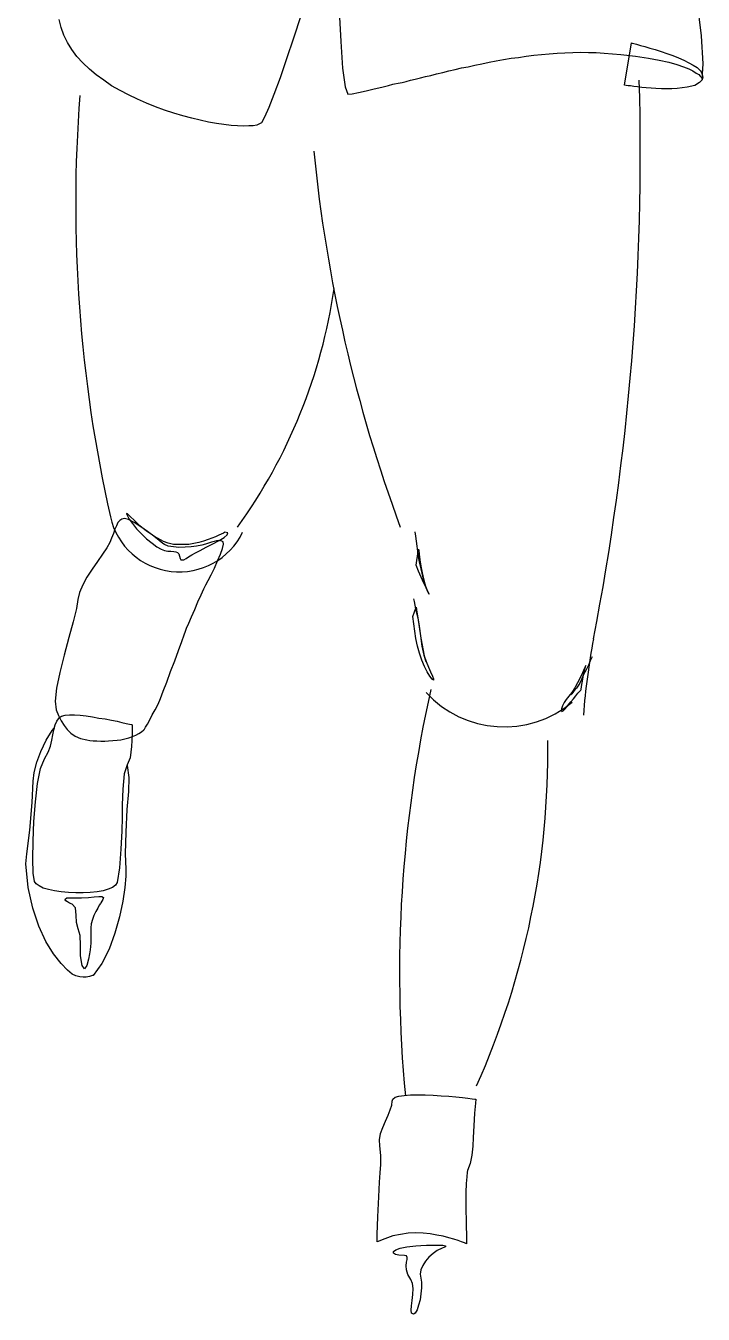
# Model space of a CAD drawing. Extents: x 140.76 to 141.51, y 60.02 to 61.76.
# Drawn here: x 140.873 to 141.295, y 60.017 to 60.82 of the extents above; entities that cross this region are included whole.
import ezdxf

# ---------------------------------------------------------------- set-up
doc = ezdxf.new("R2010")
doc.units = 0
doc.layers.get('0').update_dxf_attribs({"linetype": 'CONTINUOUS'})

msp = doc.modelspace()

# ---------------------------------------------------------------- linework, layer by layer
at = {"linetype": 'CONTINUOUS'}
for points in [[(141.06799, 60.82947), (141.06912, 60.81052), (141.07024, 60.79383), (141.07175, 60.78219), (141.07343, 60.77769), (141.07606, 60.77788), (141.08019, 60.77863), (141.08488, 60.77976), (141.08994, 60.78088), (141.09464, 60.78201), (141.09877, 60.78313), (141.10139, 60.78388), (141.10252, 60.78407), (141.10477, 60.78444), (141.1072, 60.785), (141.10983, 60.78557), (141.11246, 60.78632), (141.11546, 60.78707), (141.11865, 60.78782), (141.12184, 60.78857), (141.12522, 60.78932), (141.12878, 60.79026), (141.13253, 60.7912), (141.13628, 60.79214), (141.14021, 60.79307), (141.14416, 60.79401), (141.14847, 60.79476), (141.15259, 60.7957), (141.15691, 60.79664), (141.16142, 60.79758), (141.16591, 60.79833), (141.17042, 60.79927), (141.17511, 60.80001), (141.1798, 60.80058), (141.18449, 60.80133), (141.18937, 60.80189), (141.19406, 60.80246), (141.19894, 60.80283), (141.20381, 60.8032), (141.20869, 60.8034), (141.21357, 60.80358), (141.21844, 60.80376), (141.22332, 60.80358), (141.2282, 60.80358), (141.23308, 60.8032), (141.2434, 60.80227), (141.25259, 60.80133), (141.26066, 60.80001), (141.26741, 60.79889), (141.27341, 60.79758), (141.27829, 60.79608), (141.28242, 60.79476), (141.28579, 60.79345), (141.28842, 60.79214), (141.29049, 60.79082), (141.29199, 60.78988), (141.29292, 60.78876), (141.29368, 60.78801), (141.29405, 60.78745), (141.29424, 60.78707), (141.29424, 60.78689), (141.2948, 60.79664), (141.29368, 60.8139), (141.29105, 60.83604)], [(141.04417, 60.82647), (141.03967, 60.81259), (141.03535, 60.79964), (141.03123, 60.78782), (141.02747, 60.7775), (141.02429, 60.76925), (141.02147, 60.76325), (141.0196, 60.75987), (141.01847, 60.75912), (141.01678, 60.75837), (141.01453, 60.75799), (141.01171, 60.75781), (141.00852, 60.75762), (141.00477, 60.75781), (141.00084, 60.75818), (140.99633, 60.75874), (140.99164, 60.7593), (140.98676, 60.76024), (140.98151, 60.76137), (140.97626, 60.76269), (140.97063, 60.76418), (140.965, 60.76588), (140.95937, 60.76775), (140.95375, 60.76981), (140.94811, 60.77206), (140.94249, 60.77451), (140.93686, 60.77713), (140.93161, 60.77994), (140.92636, 60.78294), (140.92148, 60.78632), (140.91679, 60.7897), (140.91248, 60.79327), (140.90835, 60.7972), (140.90478, 60.80114), (140.90159, 60.80546), (140.89878, 60.80977), (140.89653, 60.81446), (140.89484, 60.81915), (140.89372, 60.82422)], [(141.29274, 60.79251), (141.29311, 60.79214), (141.29368, 60.7912), (141.29424, 60.78988), (141.29461, 60.78819), (141.29405, 60.78651), (141.29255, 60.78482), (141.28955, 60.78313), (141.28485, 60.78201), (141.28166, 60.78163), (141.27848, 60.78125), (141.27529, 60.78107), (141.27191, 60.78107), (141.26872, 60.78107), (141.26535, 60.78125), (141.26234, 60.78145), (141.25935, 60.78163), (141.25653, 60.78182), (141.2539, 60.78219), (141.25165, 60.78238), (141.24959, 60.78276), (141.24809, 60.78294), (141.24677, 60.78313), (141.24603, 60.78332), (141.24584, 60.78332), (141.25015, 60.80958), (141.25052, 60.8094), (141.25165, 60.80921), (141.25334, 60.80884), (141.25578, 60.80808), (141.25841, 60.80733), (141.2616, 60.80639), (141.26497, 60.80546), (141.26854, 60.80433), (141.2721, 60.80302), (141.27585, 60.80171), (141.27942, 60.80021), (141.28279, 60.79889), (141.28579, 60.7972), (141.28861, 60.7957), (141.29105, 60.7942), (141.29274, 60.79251)], [(140.99689, 60.50455), (140.99671, 60.50435), (140.99596, 60.50398), (140.99464, 60.50342), (140.99314, 60.50266), (140.99108, 60.50173), (140.98882, 60.50079), (140.98639, 60.50004), (140.98358, 60.4991), (140.98057, 60.49817), (140.97757, 60.4976), (140.97438, 60.49704), (140.97119, 60.49685), (140.968, 60.49685), (140.96481, 60.49704), (140.96163, 60.49779), (140.95862, 60.49891), (140.95299, 60.50192), (140.94811, 60.50529), (140.94399, 60.50867), (140.94061, 60.51186), (140.93798, 60.51448), (140.9363, 60.51599), (140.93555, 60.51636), (140.93593, 60.51524), (140.93724, 60.5128), (140.9393, 60.50998), (140.94193, 60.50679), (140.94493, 60.5036), (140.94811, 60.50042), (140.9515, 60.49779), (140.95449, 60.49554), (140.95712, 60.49404), (140.95937, 60.4931), (140.96144, 60.49273), (140.96332, 60.49273), (140.965, 60.49253), (140.96631, 60.49235), (140.96744, 60.49197), (140.96819, 60.49122), (140.96857, 60.48972), (140.96894, 60.48822), (140.9695, 60.48747), (140.97026, 60.48728), (140.97138, 60.48747), (140.97269, 60.48822), (140.97419, 60.48916), (140.97626, 60.49047), (140.97851, 60.49179), (140.98151, 60.49329), (140.98527, 60.49535), (140.98939, 60.49741), (140.99333, 60.49947), (140.99652, 60.50136), (140.99839, 60.50304), (140.99877, 60.50417), (140.99689, 60.50455)], [(140.95919, 60.49685), (140.95825, 60.4976), (140.956, 60.49947), (140.95262, 60.5021), (140.94868, 60.50511), (140.94456, 60.50792), (140.94043, 60.51055), (140.93686, 60.51242), (140.93443, 60.51317), (140.93274, 60.5128), (140.93142, 60.51186), (140.9303, 60.51055), (140.92935, 60.50867), (140.92842, 60.50642), (140.92748, 60.50379), (140.92636, 60.50098), (140.92523, 60.49817), (140.92335, 60.49479), (140.92073, 60.49085), (140.91754, 60.48635), (140.91416, 60.48166), (140.91097, 60.47659), (140.90835, 60.47171), (140.90628, 60.46703), (140.90534, 60.46271), (140.90441, 60.45708), (140.90234, 60.44883), (140.89972, 60.43888), (140.89671, 60.428), (140.89409, 60.41712), (140.89203, 60.40736), (140.89127, 60.3993), (140.89183, 60.39386), (140.89334, 60.39029), (140.89502, 60.3871), (140.89671, 60.3841), (140.89859, 60.38166), (140.90103, 60.37941), (140.90365, 60.37754), (140.90704, 60.37604), (140.91097, 60.3751), (140.91285, 60.37472), (140.91491, 60.37453), (140.91716, 60.37453), (140.9196, 60.37435), (140.92204, 60.37435), (140.92448, 60.37453), (140.92711, 60.37472), (140.92973, 60.37491), (140.93217, 60.37528), (140.93461, 60.37584), (140.93705, 60.37641), (140.9393, 60.37716), (140.94137, 60.3781), (140.94324, 60.37903), (140.94493, 60.38016), (140.94643, 60.38148), (140.94681, 60.38185), (140.94755, 60.38316), (140.94868, 60.38504), (140.95018, 60.38766), (140.95168, 60.39067), (140.95356, 60.39386), (140.95525, 60.39742), (140.95675, 60.40098), (140.95844, 60.40549), (140.96069, 60.41111), (140.96312, 60.41768), (140.96575, 60.42443), (140.968, 60.43081), (140.97006, 60.43644), (140.97157, 60.44057), (140.97232, 60.44282), (140.97307, 60.4447), (140.97438, 60.44789), (140.97607, 60.45182), (140.97813, 60.45652), (140.98001, 60.46121), (140.98208, 60.46552), (140.98376, 60.46927), (140.98507, 60.4719), (140.98639, 60.47453), (140.98826, 60.47809), (140.99033, 60.48222), (140.99221, 60.48672), (140.99408, 60.49085), (140.9954, 60.49441), (140.99596, 60.49723), (140.99577, 60.49854), (140.99502, 60.4991), (140.99408, 60.49929), (140.99295, 60.49947), (140.99164, 60.49929), (140.99014, 60.49891), (140.98864, 60.49835), (140.98676, 60.49779), (140.98489, 60.49723), (140.98245, 60.49648), (140.97926, 60.49591), (140.97588, 60.49554), (140.97213, 60.49535), (140.96819, 60.49516), (140.96481, 60.49554), (140.96163, 60.49591), (140.95919, 60.49685)], [(141.11527, 60.50491), (141.11565, 60.5021), (141.1164, 60.49591), (141.11733, 60.48916), (141.11809, 60.48503), (141.11884, 60.48184), (141.11996, 60.47715), (141.12108, 60.47265), (141.12203, 60.47021)], [(141.11753, 60.49404), (141.11771, 60.49329), (141.1179, 60.49085), (141.11827, 60.48747), (141.11902, 60.48353), (141.11978, 60.47921), (141.12071, 60.47471), (141.12184, 60.47096), (141.12315, 60.46777), (141.12409, 60.46608), (141.12409, 60.46608), (141.12334, 60.46739), (141.12221, 60.46984), (141.12071, 60.47284), (141.11921, 60.47659), (141.11753, 60.48034), (141.11602, 60.48409), (141.11753, 60.49404)], [(141.11434, 60.46308), (141.11471, 60.46139), (141.11565, 60.45689), (141.11696, 60.45126), (141.1179, 60.44564), (141.11865, 60.44), (141.11959, 60.43363), (141.12071, 60.428), (141.12203, 60.42406)], [(141.11602, 60.45783), (141.1164, 60.45483), (141.11771, 60.44751), (141.11902, 60.4385), (141.12034, 60.43081), (141.12108, 60.42744), (141.12221, 60.42406), (141.12371, 60.4205), (141.12503, 60.41749), (141.12616, 60.41487), (141.12672, 60.41318), (141.12672, 60.41243), (141.12596, 60.41299), (141.12447, 60.41487), (141.12297, 60.41749), (141.12128, 60.42087), (141.11959, 60.42481), (141.11809, 60.42913), (141.11677, 60.43363), (141.11583, 60.43832), (141.11527, 60.44282), (141.11396, 60.45202), (141.11602, 60.45783)], [(141.22163, 60.42162), (141.22145, 60.42106), (141.2207, 60.41937), (141.21957, 60.41693), (141.21826, 60.41393), (141.21657, 60.41074), (141.21488, 60.40755), (141.213, 60.40473), (141.21113, 60.40248), (141.20944, 60.40042), (141.20813, 60.39836), (141.20719, 60.3963), (141.20662, 60.3946), (141.20644, 60.39348), (141.20682, 60.39292), (141.20757, 60.39329), (141.20888, 60.3946), (141.21057, 60.39667), (141.21226, 60.39892), (141.21394, 60.4008), (141.21545, 60.40267), (141.21676, 60.40437), (141.21788, 60.40549), (141.21864, 60.40624), (141.21882, 60.40662), (141.21901, 60.40849), (141.21976, 60.41299), (141.2207, 60.41806), (141.22163, 60.42162)], [(141.22558, 60.42688), (141.2252, 60.42612), (141.22445, 60.42443), (141.22332, 60.42181), (141.22183, 60.41881), (141.22032, 60.41581), (141.21901, 60.4128), (141.21788, 60.41055), (141.21713, 60.40924), (141.21582, 60.40736), (141.21432, 60.40549), (141.213, 60.4038), (141.21244, 60.40324)], [(140.93911, 60.38448), (140.93911, 60.37847), (140.93874, 60.37097), (140.9378, 60.36402), (140.93611, 60.35953), (140.93423, 60.35389), (140.9333, 60.34452), (140.93292, 60.33457), (140.93292, 60.3267), (140.93274, 60.31844), (140.93217, 60.307), (140.93124, 60.29536), (140.92973, 60.28617), (140.92879, 60.28449), (140.92692, 60.28317), (140.92429, 60.28204), (140.9211, 60.28111), (140.91735, 60.28054), (140.91304, 60.27998), (140.90853, 60.27979), (140.90403, 60.27979), (140.89953, 60.27998), (140.89502, 60.28036), (140.89071, 60.28111), (140.88696, 60.28186), (140.88377, 60.2828), (140.88114, 60.28411), (140.87927, 60.28542), (140.87833, 60.28692), (140.87758, 60.29217), (140.8772, 60.301), (140.87739, 60.31206), (140.87795, 60.32426), (140.87889, 60.33664), (140.88021, 60.34789), (140.88208, 60.35728), (140.88452, 60.36328), (140.88677, 60.36741), (140.88827, 60.37116), (140.88921, 60.37491), (140.88977, 60.37829), (140.89033, 60.38148), (140.89109, 60.38448), (140.89221, 60.38691), (140.8939, 60.38916), (140.89522, 60.38992), (140.89747, 60.39048), (140.9001, 60.39067), (140.90328, 60.39067), (140.90684, 60.39048), (140.91059, 60.3901), (140.91454, 60.38954), (140.91848, 60.38879), (140.92241, 60.38823), (140.92617, 60.38748), (140.92973, 60.38673), (140.93274, 60.38597), (140.93536, 60.38541), (140.93742, 60.38485), (140.93874, 60.38467), (140.93911, 60.38448)], [(140.93593, 60.35915), (140.93705, 60.35164), (140.93686, 60.34302), (140.93573, 60.33176), (140.93517, 60.31769), (140.9348, 60.30418), (140.93517, 60.29462), (140.93517, 60.29011), (140.93461, 60.28317), (140.9333, 60.27454), (140.93124, 60.26479), (140.92842, 60.25465), (140.92486, 60.24471), (140.92035, 60.23571), (140.91491, 60.22839), (140.91454, 60.22821), (140.91378, 60.22801), (140.91248, 60.22764), (140.91059, 60.22727), (140.90872, 60.22727), (140.90647, 60.22745), (140.90403, 60.22801), (140.90178, 60.22914), (140.89878, 60.23158), (140.89484, 60.23571), (140.89015, 60.24171), (140.88546, 60.2494), (140.88096, 60.25897), (140.8772, 60.27022), (140.87439, 60.28317), (140.87289, 60.29781), (140.87364, 60.30418), (140.87533, 60.31882), (140.87683, 60.33607), (140.87758, 60.34939), (140.87815, 60.35483), (140.87983, 60.36121), (140.88227, 60.36797), (140.88565, 60.37491), (140.8894, 60.3811), (140.89053, 60.38242), (140.89053, 60.38222)], [(140.9196, 60.2736), (140.91942, 60.27323), (140.91866, 60.27211), (140.91773, 60.27022), (140.9166, 60.26816), (140.91529, 60.26573), (140.91435, 60.2631), (140.9136, 60.26047), (140.91341, 60.25803), (140.91341, 60.25315), (140.91341, 60.24847), (140.91304, 60.24434), (140.91266, 60.24171), (140.91191, 60.23852), (140.91097, 60.23459), (140.90947, 60.23252), (140.90797, 60.23459), (140.90704, 60.24059), (140.90704, 60.24715), (140.90684, 60.25315), (140.90553, 60.25728), (140.90441, 60.26122), (140.90422, 60.26591), (140.90385, 60.27041), (140.90178, 60.27285), (140.9001, 60.27341), (140.89878, 60.27417), (140.89784, 60.27492), (140.89747, 60.27548), (140.89765, 60.27604), (140.8984, 60.2766), (140.9001, 60.27679), (140.90253, 60.27679), (140.9076, 60.27679), (140.91191, 60.27698), (140.91547, 60.27736), (140.91848, 60.27754), (140.92035, 60.27754), (140.92129, 60.27698), (140.92092, 60.27566), (140.9196, 60.2736)], [(141.09163, 60.06218), (141.09183, 60.06686), (141.09219, 60.07793), (141.09276, 60.09031), (141.09313, 60.09951), (141.09351, 60.10532), (141.09407, 60.11058), (141.09407, 60.11601), (141.09332, 60.12221), (141.09313, 60.12577), (141.09388, 60.12971), (141.0952, 60.13347), (141.09689, 60.1374), (141.09857, 60.14115), (141.09989, 60.14453), (141.10082, 60.14753), (141.10102, 60.14998), (141.10139, 60.15129), (141.10289, 60.15241), (141.10533, 60.15317), (141.10852, 60.15353), (141.11246, 60.15391), (141.11696, 60.15391), (141.12165, 60.15391), (141.12653, 60.15373), (141.13159, 60.15335), (141.13628, 60.15297), (141.14078, 60.1526), (141.14491, 60.15223), (141.14828, 60.15185), (141.15091, 60.15147), (141.15259, 60.15129), (141.15316, 60.15129), (141.15297, 60.14866), (141.15241, 60.14247), (141.15185, 60.13459), (141.15147, 60.12727), (141.15129, 60.12183), (141.15072, 60.11621), (141.1496, 60.11114), (141.14791, 60.10682), (141.14772, 60.1057), (141.14753, 60.10289), (141.14715, 60.09857), (141.14697, 60.09294), (141.14697, 60.08413), (141.14715, 60.07362), (141.14735, 60.0648), (141.14735, 60.06105), (141.14697, 60.06124), (141.14603, 60.06162), (141.14434, 60.06236), (141.14228, 60.06311), (141.13947, 60.06386), (141.13646, 60.0648), (141.1329, 60.06574), (141.12897, 60.06649), (141.12484, 60.06724), (141.12034, 60.06762), (141.11583, 60.0678), (141.11095, 60.06762), (141.10627, 60.06686), (141.10139, 60.06593), (141.09651, 60.06424), (141.09163, 60.06218)], [(141.11583, 60.05973), (141.11884, 60.05992), (141.1224, 60.06011), (141.12634, 60.06011), (141.12991, 60.06011), (141.13271, 60.06011), (141.13421, 60.05973), (141.13421, 60.05917), (141.13216, 60.05823), (141.12915, 60.05692), (141.12653, 60.05504), (141.1239, 60.05279), (141.12184, 60.05017), (141.12015, 60.04754), (141.11902, 60.04473), (141.11846, 60.0421), (141.11884, 60.03967), (141.1194, 60.03704), (141.1194, 60.03366), (141.11902, 60.02991), (141.11846, 60.02615), (141.11753, 60.02278), (141.11659, 60.01997), (141.11546, 60.0179), (141.11434, 60.01715), (141.11321, 60.01772), (141.11283, 60.01959), (141.11302, 60.0224), (141.11358, 60.02578), (141.11396, 60.02953), (141.11414, 60.03309), (141.11377, 60.03628), (141.11265, 60.03873), (141.11077, 60.04191), (141.11002, 60.04473), (141.10983, 60.04735), (141.11002, 60.0496), (141.11039, 60.05129), (141.11039, 60.05261), (141.11002, 60.05355), (141.1087, 60.05373), (141.10533, 60.05392), (141.10308, 60.05448), (141.10195, 60.05524), (141.10195, 60.05617), (141.10327, 60.0573), (141.10608, 60.05823), (141.11021, 60.05917), (141.11583, 60.05973)]]:
    msp.add_lwpolyline(points, dxfattribs=at)
for centre, radius, start, end in [((139.65206, 60.74232), 1.60356, 349.06516, 1.57553), ((141.79161, 60.70884), 0.88765, 175.60184, 192.67146), ((141.98863, 60.83396), 0.94084, 185.604, 200.28414), ((140.73128, 60.70498), 0.33717, 324.20838, 351.7499), ((140.96842, 60.52376), 0.04391, 192.67146, 334.17092), ((141.63064, 60.36006), 0.41161, 169.06516, 175.73834), ((141.91547, 60.22992), 0.80981, 167.40694, 185.43696), ((141.17084, 60.44909), 0.06584, 222.33647, 310.03904), ((140.68748, 60.36776), 0.51056, 335.92958, 0.79226)]:
    msp.add_arc(centre, radius, start, end)

doc.saveas('drawing.dxf')
